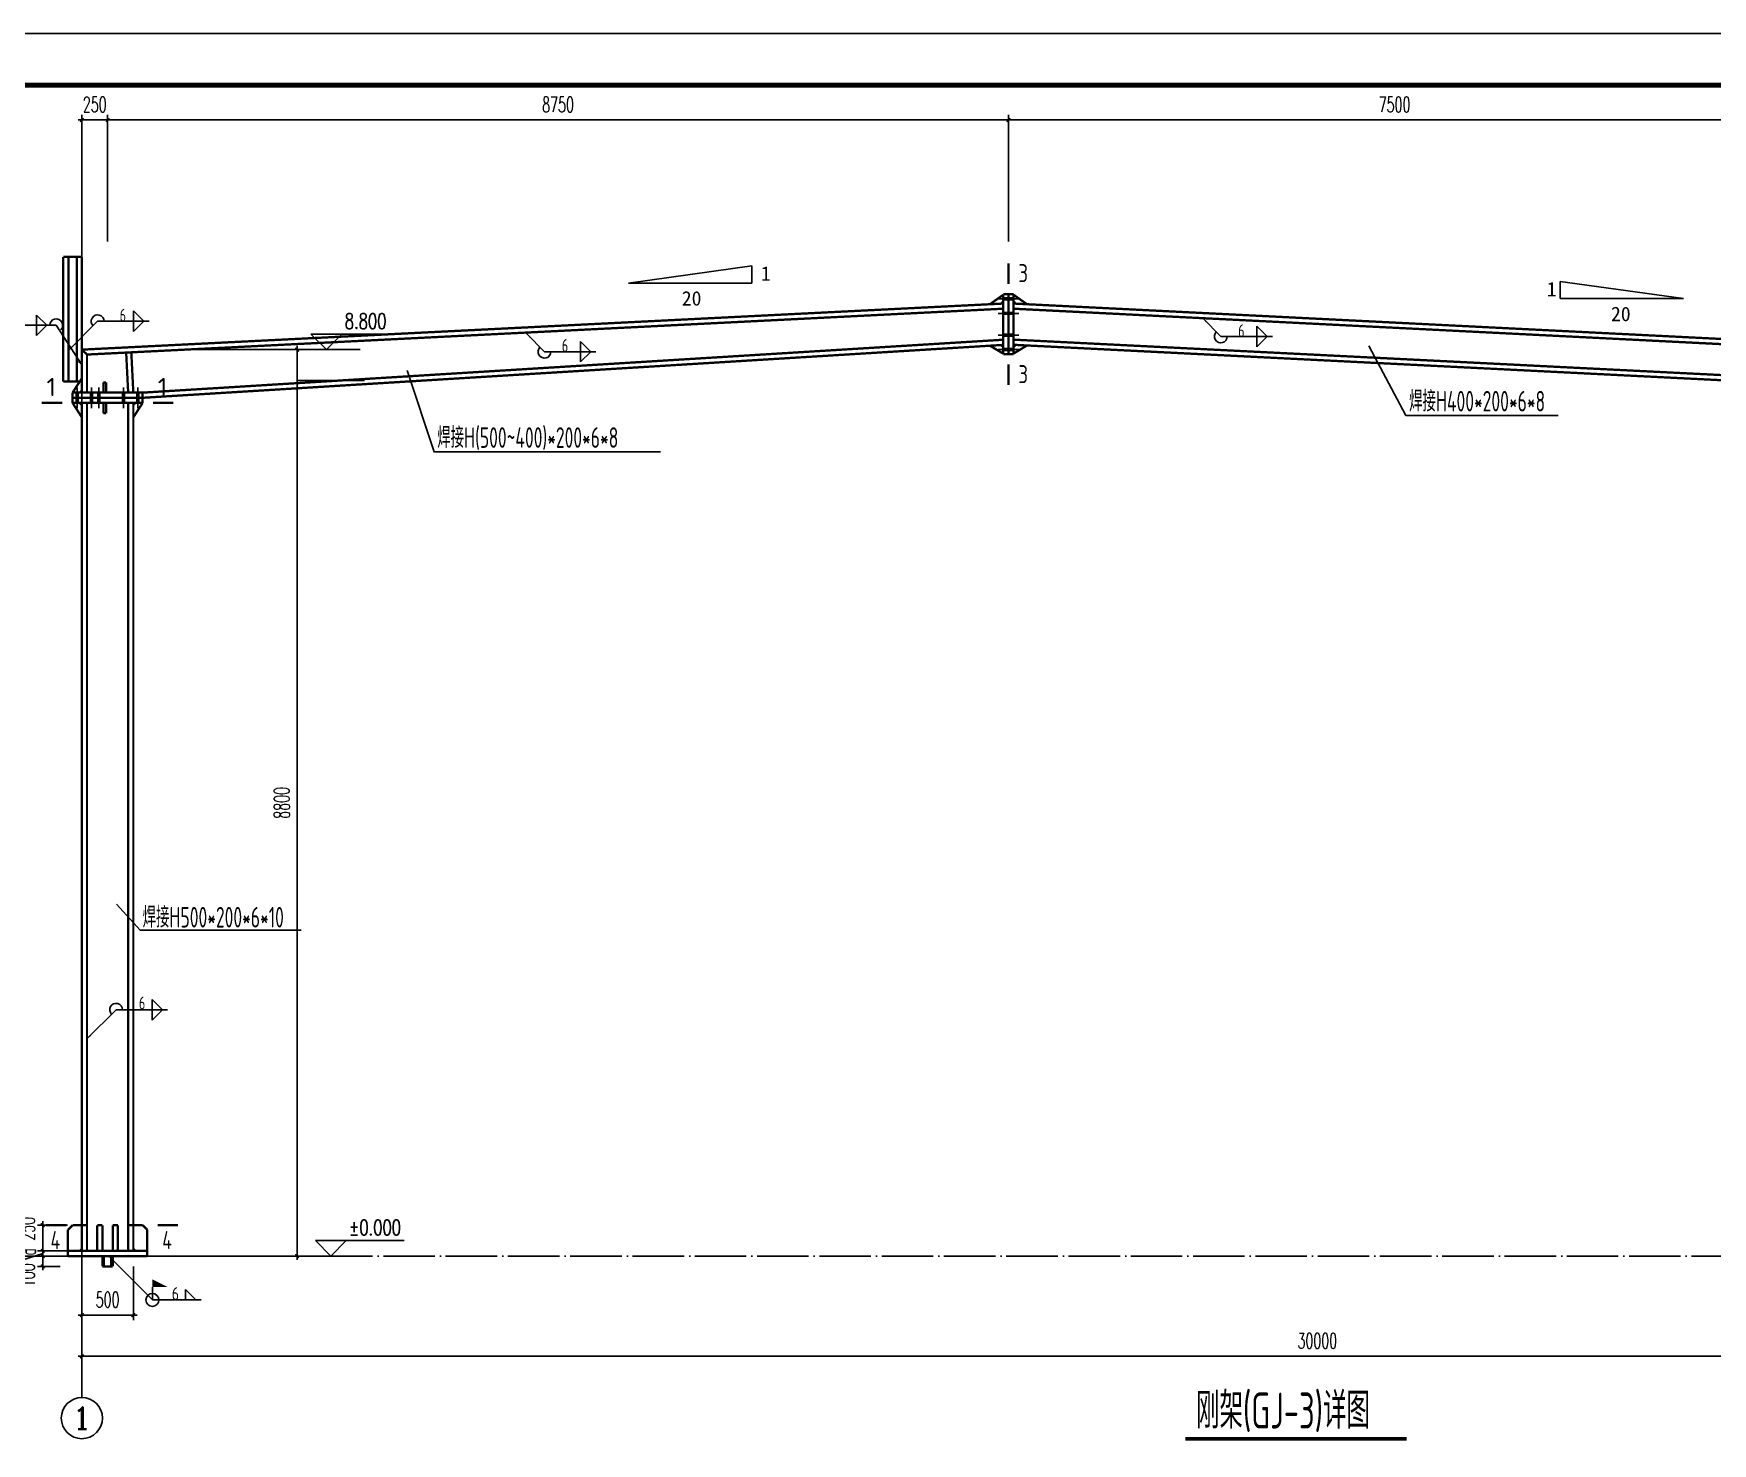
# Model space of a CAD drawing. Extents: x 14207793 to 14719554, y -1675802 to -1228715.
# Drawn here: x 14555110 to 14587723, y -1348066 to -1320692 of the extents above; entities that cross this region are included whole.
import ezdxf
from ezdxf.enums import TextEntityAlignment as Align

# ---------------------------------------------------------------- set-up
doc = ezdxf.new("R2010")
doc.units = 0
doc.header["$LTSCALE"] = 500
doc.header["$MEASUREMENT"] = 0
doc.linetypes.add('DOTE', pattern=[2.42, 2, -0.2, 0.02, -0.2])
doc.layers.get('0').update_dxf_attribs({"linetype": 'CONTINUOUS'})
doc.layers.get('DEFPOINTS').update_dxf_attribs({"color": 140, "linetype": 'CONTINUOUS'})
for name, color, linetype in [('10', 1, 'CONTINUOUS'), ('114', 2, 'CONTINUOUS'), ('116', 1, 'CONTINUOUS'), ('14', 2, 'CONTINUOUS'), ('AXIS', 3, 'CONTINUOUS'), ('AXIS_TEXT', 7, 'CONTINUOUS'), ('DIM', 3, 'CONTINUOUS'), ('DIM_ELEV', 3, 'CONTINUOUS'), ('DIM_SYMB', 3, 'CONTINUOUS'), ('DOTE', 8, 'DOTE'), ('NOTE', 70, 'CONTINUOUS'), ('PUB_TEXT', 6, 'CONTINUOUS'), ('PUB_TITLE', 4, 'CONTINUOUS'), ('TK', 4, 'CONTINUOUS'), ('柱子', 3, 'CONTINUOUS'), ('水平标注', 2, 'CONTINUOUS'), ('焊缝标注', 253, 'CONTINUOUS')]:
    doc.layers.add(name, color=color, linetype=linetype)
doc.styles.add('_TCH_AXIS', font='COMPLEX', dxfattribs={"bigfont": 'GBCBIG'})
doc.styles.add('_TCH_DIM', font='SIMPLEX', dxfattribs={"bigfont": 'GBCBIG'})
doc.styles.add('DIM_FONT', font='SIMPLEX.shx', dxfattribs={"width": 0.6})
doc.styles.add('KT', font='simhei.ttf')
doc.styles.get("Standard").update_dxf_attribs({"font": 'SYSZ.shx', "width": 0.75, "bigfont": 'SYFS.shx'})
doc.styles.add('TSSD_REIN', font='Tssdeng.shx', dxfattribs={"width": 0.65, "bigfont": 'hztxt.shx'})
doc.dimstyles.new('DIMN$0', dxfattribs={"dimtxt": 250, "dimasz": 0.8, "dimexe": 250, "dimexo": 300, "dimgap": 150, "dimtad": 1, "dimdec": 0, "dimzin": 0, "dimdsep": 46, "dimtxsty": 'DIM_FONT', "dimblk": '_DIMX', "dimcen": 0.09, "dimclrt": 7, "dimadec": 0, "dimazin": 0, "dimtfac": 1, "dimtdec": 0, "dimtix": 1, "dimtmove": 2, "dimatfit": 3, "dimldrblk": '_DIMX', "dimfxl": 0, "dimtolj": 1, "dimtzin": 0, "dimarcsym": 0})

# ---------------------------------------------------------------- blocks, each defined once
blk = doc.blocks.new('_DIMX')
blk.add_line((-150, 0), (150, 0))
at = {"const_width": 50}
blk.add_lwpolyline([(-70, -70), (70, 70)], dxfattribs=at)
blk = doc.blocks.new('*D1176')
at = {"layer": 'AXIS', "color": 3, "lineweight": -2}
for p, q in [((14556047, -1322370), (14556046, -1322370)), ((14556048, -1324729), (14556048, -1322270)), ((14556048, -1322370), (14556548, -1322370)), ((14556548, -1324729), (14556548, -1322270)), ((14556548, -1322370), (14556548, -1322370))]:
    blk.add_line(p, q, dxfattribs=at)
at = {"layer": 'DEFPOINTS', "color": 0}
for p in [(14556548, -1322370), (14556048, -1325029), (14556548, -1325029)]:
    blk.add_point(p, dxfattribs=at)
at = {"layer": 'AXIS', "color": 3, "lineweight": -2, "xscale": 0.5, "yscale": 0.5, "zscale": 0.5}
blk.add_blockref('_DIMX', (14556048, -1322370), dxfattribs=at)
at = {"layer": 'AXIS', "color": 3, "lineweight": -2, "xscale": 0.5, "yscale": 0.5, "zscale": 0.5, "rotation": 180}
blk.add_blockref('_DIMX', (14556548, -1322370), dxfattribs=at)
at = {"layer": 'AXIS', "color": 7, "insert": (14556298, -1322070), "char_height": 300, "attachment_point": 5, "style": 'DIM_FONT'}
blk.add_mtext('\\A1;250', dxfattribs=at)
blk = doc.blocks.new('*D1177')
at = {"layer": 'AXIS', "color": 3, "lineweight": -2}
for p, q in [((14556548, -1324729), (14556548, -1322270)), ((14556548, -1322370), (14574047, -1322370)), ((14574048, -1324729), (14574048, -1322270))]:
    blk.add_line(p, q, dxfattribs=at)
at = {"layer": 'DEFPOINTS', "color": 0}
for p in [(14574048, -1322370), (14556548, -1325029), (14574048, -1325029)]:
    blk.add_point(p, dxfattribs=at)
at = {"layer": 'AXIS', "color": 3, "lineweight": -2, "xscale": 0.5, "yscale": 0.5, "zscale": 0.5, "rotation": 180}
blk.add_blockref('_DIMX', (14556548, -1322370), dxfattribs=at)
at = {"layer": 'AXIS', "color": 3, "lineweight": -2, "xscale": 0.5, "yscale": 0.5, "zscale": 0.5}
blk.add_blockref('_DIMX', (14574048, -1322370), dxfattribs=at)
at = {"layer": 'AXIS', "color": 7, "insert": (14565298, -1322070), "char_height": 300, "attachment_point": 5, "style": 'DIM_FONT'}
blk.add_mtext('\\A1;8750', dxfattribs=at)
blk = doc.blocks.new('*D1178')
at = {"layer": 'AXIS', "color": 3, "lineweight": -2}
for p, q in [((14574048, -1324729), (14574048, -1322270)), ((14574048, -1322370), (14589047, -1322370)), ((14589048, -1324729), (14589048, -1322270))]:
    blk.add_line(p, q, dxfattribs=at)
at = {"layer": 'DEFPOINTS', "color": 0}
for p in [(14589048, -1322370), (14574048, -1325029), (14589048, -1325029)]:
    blk.add_point(p, dxfattribs=at)
at = {"layer": 'AXIS', "color": 3, "lineweight": -2, "xscale": 0.5, "yscale": 0.5, "zscale": 0.5, "rotation": 180}
blk.add_blockref('_DIMX', (14574048, -1322370), dxfattribs=at)
at = {"layer": 'AXIS', "color": 3, "lineweight": -2, "xscale": 0.5, "yscale": 0.5, "zscale": 0.5}
blk.add_blockref('_DIMX', (14589048, -1322370), dxfattribs=at)
at = {"layer": 'AXIS', "color": 7, "insert": (14581548, -1322070), "char_height": 300, "attachment_point": 5, "style": 'DIM_FONT'}
blk.add_mtext('\\A1;7500', dxfattribs=at)
blk = doc.blocks.new('*D1181')
at = {"layer": 'AXIS', "color": 3, "lineweight": -2}
for p, q in [((14556048, -1344708), (14556048, -1346475)), ((14604048, -1344729), (14604048, -1346475)), ((14556048, -1346375), (14604047, -1346375))]:
    blk.add_line(p, q, dxfattribs=at)
at = {"layer": 'DEFPOINTS', "color": 0}
for p in [(14556048, -1344408), (14604048, -1344429), (14604048, -1346375)]:
    blk.add_point(p, dxfattribs=at)
at = {"layer": 'AXIS', "color": 3, "lineweight": -2, "xscale": 0.5, "yscale": 0.5, "zscale": 0.5, "rotation": 180}
blk.add_blockref('_DIMX', (14556048, -1346375), dxfattribs=at)
at = {"layer": 'AXIS', "color": 3, "lineweight": -2, "xscale": 0.5, "yscale": 0.5, "zscale": 0.5}
blk.add_blockref('_DIMX', (14604048, -1346375), dxfattribs=at)
at = {"layer": 'AXIS', "color": 7, "insert": (14580048, -1346075), "char_height": 300, "attachment_point": 5, "style": 'DIM_FONT'}
blk.add_mtext('\\A1;30000', dxfattribs=at)
blk = doc.blocks.new('*D1182')
at = {"layer": 'AXIS', "color": 3, "lineweight": -2}
for p, q in [((14557048, -1344629), (14557048, -1345675)), ((14556048, -1344699), (14556048, -1345675)), ((14556048, -1345575), (14557047, -1345575))]:
    blk.add_line(p, q, dxfattribs=at)
at = {"layer": 'DEFPOINTS', "color": 0}
for p in [(14556048, -1344399), (14557048, -1344329), (14557048, -1345575)]:
    blk.add_point(p, dxfattribs=at)
at = {"layer": 'AXIS', "color": 3, "lineweight": -2, "xscale": 0.5, "yscale": 0.5, "zscale": 0.5, "rotation": 180}
blk.add_blockref('_DIMX', (14556048, -1345575), dxfattribs=at)
at = {"layer": 'AXIS', "color": 3, "lineweight": -2, "xscale": 0.5, "yscale": 0.5, "zscale": 0.5}
blk.add_blockref('_DIMX', (14557048, -1345575), dxfattribs=at)
at = {"layer": 'AXIS', "color": 7, "insert": (14556548, -1345275), "char_height": 300, "attachment_point": 5, "style": 'DIM_FONT'}
blk.add_mtext('\\A1;500', dxfattribs=at)
blk = doc.blocks.new('*D1184')
at = {"layer": 'AXIS', "color": 3, "lineweight": -2}
for p, q in [((14555768, -1343829), (14555187, -1343829)), ((14555287, -1344329), (14555287, -1343830)), ((14555678, -1344329), (14555187, -1344329))]:
    blk.add_line(p, q, dxfattribs=at)
at = {"layer": 'DEFPOINTS', "color": 0}
for p in [(14555287, -1343829), (14556068, -1343829), (14555978, -1344329)]:
    blk.add_point(p, dxfattribs=at)
at = {"layer": 'AXIS', "color": 3, "lineweight": -2, "xscale": 0.5, "yscale": 0.5, "zscale": 0.5}
for p, rotation in [((14555287, -1343829), 90), ((14555287, -1344329), 270)]:
    blk.add_blockref('_DIMX', p, dxfattribs=dict(at, rotation=rotation))
at = {"layer": 'AXIS', "color": 7, "insert": (14554987, -1343900), "char_height": 300, "attachment_point": 5, "rotation": 90, "style": 'DIM_FONT'}
blk.add_mtext('\\A1;250', dxfattribs=at)
blk = doc.blocks.new('*D1185')
at = {"layer": 'AXIS', "color": 3, "lineweight": -2}
for p, q in [((14555778, -1344329), (14555187, -1344329)), ((14555778, -1344429), (14555187, -1344429)), ((14555287, -1344329), (14555287, -1344328)), ((14555287, -1344329), (14555287, -1344429)), ((14555287, -1344430), (14555287, -1344430))]:
    blk.add_line(p, q, dxfattribs=at)
at = {"layer": 'DEFPOINTS', "color": 0}
for p in [(14555287, -1344429), (14556078, -1344329), (14556078, -1344429)]:
    blk.add_point(p, dxfattribs=at)
at = {"layer": 'AXIS', "color": 3, "lineweight": -2, "xscale": 0.5, "yscale": 0.5, "zscale": 0.5}
for p, rotation in [((14555287, -1344329), 270), ((14555287, -1344429), 90)]:
    blk.add_blockref('_DIMX', p, dxfattribs=dict(at, rotation=rotation))
at = {"layer": 'AXIS', "color": 7, "insert": (14555012, -1344347), "char_height": 300, "attachment_point": 5, "rotation": 90, "style": 'TSSD_REIN'}
blk.add_mtext('\\A1;d', dxfattribs=at)
blk = doc.blocks.new('*D1186')
at = {"layer": 'AXIS', "color": 3, "lineweight": -2}
for p, q in [((14555678, -1344429), (14555187, -1344429)), ((14555628, -1344629), (14555187, -1344629)), ((14555287, -1344429), (14555287, -1344428)), ((14555287, -1344429), (14555287, -1344629)), ((14555287, -1344630), (14555287, -1344630))]:
    blk.add_line(p, q, dxfattribs=at)
at = {"layer": 'DEFPOINTS', "color": 0}
for p in [(14555287, -1344629), (14555928, -1344629), (14555978, -1344429, -1186)]:
    blk.add_point(p, dxfattribs=at)
at = {"layer": 'AXIS', "color": 3, "lineweight": -2, "xscale": 0.5, "yscale": 0.5, "zscale": 0.5}
for p, rotation in [((14555287, -1344429), 270), ((14555287, -1344629), 90)]:
    blk.add_blockref('_DIMX', p, dxfattribs=dict(at, rotation=rotation))
at = {"layer": 'AXIS', "color": 7, "insert": (14554987, -1344802), "char_height": 300, "attachment_point": 5, "rotation": 90, "style": 'DIM_FONT'}
blk.add_mtext('\\A1;100', dxfattribs=at)
blk = doc.blocks.new('*D1187')
at = {"layer": 'AXIS', "color": 3, "lineweight": -2}
for p, q in [((14558269, -1326829), (14560330, -1326829)), ((14560230, -1344429), (14560230, -1326830)), ((14557617, -1344429), (14560330, -1344429))]:
    blk.add_line(p, q, dxfattribs=at)
at = {"layer": 'DEFPOINTS', "color": 0}
for p in [(14557969, -1326829), (14560230, -1326829), (14557317, -1344429)]:
    blk.add_point(p, dxfattribs=at)
at = {"layer": 'AXIS', "color": 3, "lineweight": -2, "xscale": 0.5, "yscale": 0.5, "zscale": 0.5}
for p, rotation in [((14560230, -1326829), 90), ((14560230, -1344429), 270)]:
    blk.add_blockref('_DIMX', p, dxfattribs=dict(at, rotation=rotation))
at = {"layer": 'AXIS', "color": 7, "insert": (14559930, -1335629), "char_height": 300, "attachment_point": 5, "rotation": 90, "style": 'DIM_FONT'}
blk.add_mtext('\\A1;8800', dxfattribs=at)

msp = doc.modelspace()

# ---------------------------------------------------------------- linework, layer by layer
at = {"layer": '10', "const_width": 45}
for points in [[(14574047.48, -1325154.2), (14574047.48, -1325554.2)], [(14574047.48, -1327515.8), (14574047.48, -1327115.8)], [(14555267.5, -1327864.05), (14555667.5, -1327864.05)], [(14557827.5, -1327864.05), (14557427.5, -1327864.05)], [(14555347.5, -1343829.2), (14555747.5, -1343829.2)], [(14557917.5, -1343829.2), (14557517.5, -1343829.2)]]:
    msp.add_lwpolyline(points, dxfattribs=at)
at = {"layer": '114'}
for p, q in [((14573847.48, -1325844.2), (14574247.48, -1325844.2)), ((14573847.48, -1326124.32), (14574247.48, -1326124.32)), ((14573847.48, -1326546.61), (14574247.48, -1326546.61)), ((14573847.48, -1326826.8), (14574247.48, -1326826.8)), ((14555957.5, -1327964.05), (14555957.5, -1327564.05)), ((14556237.5, -1327964.05), (14556237.5, -1327564.05)), ((14556377.5, -1327964.05), (14556377.5, -1327564.05)), ((14556857.5, -1327964.05), (14556857.5, -1327564.05)), ((14557137.5, -1327964.05), (14557137.5, -1327564.05))]:
    msp.add_line(p, q, dxfattribs=at)
at = {"layer": '114', "color": 1, "const_width": 70}
for points in [[(14573947.48, -1325844.2), (14574147.48, -1325844.2)], [(14573947.48, -1326124.32), (14574147.48, -1326124.32)], [(14573947.48, -1326546.61), (14574147.48, -1326546.61)], [(14573947.48, -1326826.8), (14574147.48, -1326826.8)], [(14555957.5, -1327864.05), (14555957.5, -1327664.05)], [(14556237.5, -1327864.05), (14556237.5, -1327664.05)], [(14556377.5, -1327864.05), (14556377.5, -1327664.05)], [(14556857.5, -1327864.05), (14556857.5, -1327664.05)], [(14557137.5, -1327864.05), (14557137.5, -1327664.05)]]:
    msp.add_lwpolyline(points, dxfattribs=at)
at = {"layer": '116', "const_width": 45}
for points in [[(14556447.5, -1344429.2), (14556447.5, -1344629.2)], [(14556447.5, -1344629.2), (14556647.5, -1344629.2)], [(14556477.5, -1344429.2), (14556477.5, -1344629.2)], [(14556617.5, -1344429.2), (14556617.5, -1344629.2)], [(14556647.5, -1344429.2), (14556647.5, -1344629.2)]]:
    msp.add_lwpolyline(points, dxfattribs=at)
at = {"layer": '14', "const_width": 45}
for points in [[(14573687.8, -1325947.18), (14573947.48, -1325764.2)], [(14573907.53, -1325936.2), (14573687.8, -1325947.18)], [(14573947.48, -1325894.2), (14573907.53, -1325936.2)], [(14573947.48, -1325754.2), (14574047.48, -1325754.2)], [(14573947.48, -1326915.8), (14573947.48, -1325754.2)], [(14573947.48, -1325764.2), (14573947.48, -1325894.2)], [(14574047.48, -1325754.2), (14574047.48, -1326915.8)], [(14574047.48, -1325754.2), (14574147.48, -1325754.2)], [(14574047.48, -1326915.8), (14574047.48, -1325754.2)], [(14574147.48, -1325754.2), (14574147.48, -1326915.8)], [(14574147.48, -1325764.2), (14574407.16, -1325947.19)], [(14574147.48, -1325894.2), (14574147.48, -1325764.2)], [(14574187.43, -1325936.2), (14574147.48, -1325894.2)], [(14574407.16, -1325947.19), (14574187.43, -1325936.2)], [(14556047.5, -1326829.2), (14556147.5, -1326924.32)], [(14556047.5, -1327664.05), (14556047.5, -1326829.2)], [(14556147.5, -1326924.32), (14556147.5, -1327664.05)], [(14556908.61, -1326886.27), (14557008.36, -1326881.28)], [(14556947.5, -1327664.05), (14556908.61, -1326886.27)], [(14557008.36, -1326881.28), (14557047.5, -1327664.05)], [(14573687.97, -1326752.75), (14573907.55, -1326739.25)], [(14573947.48, -1326906.8), (14573687.97, -1326752.75)], [(14573907.55, -1326739.25), (14573947.48, -1326776.8)], [(14573947.48, -1326776.8), (14573947.48, -1326906.8)], [(14574047.48, -1326915.8), (14573947.48, -1326915.8)], [(14574147.48, -1326915.8), (14574047.48, -1326915.8)], [(14574147.48, -1326775.2), (14574187.43, -1326737.2)], [(14574407.16, -1326748.18), (14574147.48, -1326905.2)], [(14574147.48, -1326905.2), (14574147.48, -1326775.2)], [(14574187.43, -1326737.2), (14574407.16, -1326748.18)], [(14555867.5, -1327664.05), (14556047.5, -1327384.05)], [(14556007.5, -1327664.05), (14555867.5, -1327664.05)], [(14555867.5, -1327764.05), (14555867.5, -1327664.05)], [(14555867.5, -1327664.05), (14557227.5, -1327664.05)], [(14556047.5, -1327624.05), (14556007.5, -1327664.05)], [(14556047.5, -1327384.05), (14556047.5, -1327624.05)], [(14556147.5, -1327664.05), (14556047.5, -1327664.05)], [(14556467.5, -1327464.05), (14556517.5, -1327464.05)], [(14556467.5, -1327664.05), (14556467.5, -1327464.05)], [(14556517.5, -1327664.05), (14556467.5, -1327664.05)], [(14556517.5, -1327464.05), (14556517.5, -1327664.05)], [(14557047.5, -1327664.05), (14556947.5, -1327664.05)], [(14557227.5, -1327664.05), (14557227.5, -1327764.05)], [(14557227.5, -1327764.05), (14555867.5, -1327764.05)], [(14555867.5, -1327864.05), (14555867.5, -1327764.05)], [(14555867.5, -1327764.05), (14557227.5, -1327764.05)], [(14555867.5, -1327864.05), (14556007.5, -1327864.05)], [(14556047.5, -1328144.05), (14555867.5, -1327864.05)], [(14557227.5, -1327864.05), (14555867.5, -1327864.05)], [(14556007.5, -1327864.05), (14556047.5, -1327904.05)], [(14556047.5, -1327904.05), (14556047.5, -1328144.05)], [(14556517.5, -1327864.05), (14556467.5, -1327864.05)], [(14556467.5, -1327864.05), (14556467.5, -1328064.05)], [(14556517.5, -1328064.05), (14556517.5, -1327864.05)], [(14557047.5, -1327904.05), (14557087.5, -1327864.05)], [(14557227.5, -1327864.05), (14557047.5, -1328144.05)], [(14557047.5, -1328144.05), (14557047.5, -1327904.05)], [(14557087.5, -1327864.05), (14557227.5, -1327864.05)], [(14557227.5, -1327764.05), (14557227.5, -1327864.05)], [(14556467.5, -1328064.05), (14556517.5, -1328064.05)], [(14555777.5, -1343919.2), (14555867.5, -1343829.2)], [(14555777.5, -1344329.2), (14555777.5, -1343919.2)], [(14555867.5, -1343829.2), (14556047.5, -1343829.2)], [(14556047.5, -1343829.2), (14556147.5, -1343829.2)], [(14556047.5, -1344329.2), (14556047.5, -1343829.2)], [(14556047.5, -1343829.2), (14556047.5, -1344289.2)], [(14556147.5, -1343829.2), (14556147.5, -1344329.2)], [(14556347.5, -1343829.2), (14556447.5, -1343829.2)], [(14556347.5, -1344329.2), (14556347.5, -1343829.2)], [(14556447.5, -1343829.2), (14556447.5, -1344329.2)], [(14556647.5, -1343829.2), (14556747.5, -1343829.2)], [(14556647.5, -1344329.2), (14556647.5, -1343829.2)], [(14556747.5, -1343829.2), (14556747.5, -1344329.2)], [(14556947.5, -1343829.2), (14557047.5, -1343829.2)], [(14556947.5, -1344329.2), (14556947.5, -1343829.2)], [(14557047.5, -1343829.2), (14557047.5, -1344329.2)], [(14557227.5, -1343829.2), (14557047.5, -1343829.2)], [(14557047.5, -1343829.2), (14557047.5, -1344289.2)], [(14557317.5, -1343919.2), (14557227.5, -1343829.2)], [(14557317.5, -1344329.2), (14557317.5, -1343919.2)], [(14556007.5, -1344329.2), (14555777.5, -1344329.2)], [(14555777.5, -1344329.2), (14557317.5, -1344329.2)], [(14555777.5, -1344429.2), (14555777.5, -1344329.2)], [(14556047.5, -1344289.2), (14556007.5, -1344329.2)], [(14556147.5, -1344329.2), (14556047.5, -1344329.2)], [(14556447.5, -1344329.2), (14556347.5, -1344329.2)], [(14556747.5, -1344329.2), (14556647.5, -1344329.2)], [(14557047.5, -1344329.2), (14556947.5, -1344329.2)], [(14557047.5, -1344289.2), (14557087.5, -1344329.2)], [(14557087.5, -1344329.2), (14557317.5, -1344329.2)], [(14557317.5, -1344329.2), (14557317.5, -1344429.2)], [(14557317.5, -1344429.2), (14555777.5, -1344429.2)]]:
    msp.add_lwpolyline(points, dxfattribs=at)
at = {"layer": 'AXIS'}
msp.add_line((14556047.5, -1345030.03, -14.07), (14556047.5, -1347174.54), dxfattribs=at)
msp.add_circle((14556047.5, -1347574.54), 400, dxfattribs=at)
at = {"layer": 'DIM'}
for p, q in [((14569060.78, -1325201.82), (14566666.4, -1325535.7)), ((14569060.78, -1325535.7), (14569060.78, -1325201.82)), ((14566666.4, -1325535.7), (14569060.78, -1325535.7)), ((14584767.16, -1325838.82), (14584767.16, -1325504.94)), ((14584767.16, -1325504.94), (14587161.55, -1325838.82)), ((14587161.55, -1325838.82), (14584767.16, -1325838.82))]:
    msp.add_line(p, q, dxfattribs=at)
for points in [[(14581046.11, -1326757.28), (14581768.61, -1328107.28), (14581768.61, -1328107.28), (14584726.12, -1328107.28)], [(14562369.35, -1327235.98), (14562889.34, -1328813.43), (14562889.34, -1328813.43), (14567286.85, -1328813.43)], [(14556721.14, -1337594.69), (14557177.43, -1338101.43), (14557177.43, -1338101.43), (14560308.48, -1338101.43)]]:
    msp.add_lwpolyline(points, dxfattribs=at)
at = {"layer": 'DIM_ELEV'}
for p, q in [((14560798.64, -1326829.2), (14560498.64, -1326529.2)), ((14560498.64, -1326529.2), (14562224.64, -1326529.2)), ((14560798.64, -1326829.2), (14561098.64, -1326529.2)), ((14560144.61, -1326829.2), (14561452.66, -1326829.2)), ((14560229.78, -1327429.2), (14561537.83, -1327429.2)), ((14560883.8, -1344428.7), (14560583.8, -1344128.7)), ((14560583.8, -1344128.7), (14562309.8, -1344128.7)), ((14560883.8, -1344428.7), (14561183.8, -1344128.7)), ((14560229.78, -1344428.7), (14561537.83, -1344428.7))]:
    msp.add_line(p, q, dxfattribs=at)
at = {"layer": 'DIM_SYMB', "const_width": 70}
msp.add_lwpolyline([(14577480.98, -1347978.58), (14581782.28, -1347978.58)], dxfattribs=at)
at = {"layer": 'DOTE'}
for p, q in [((14556047.5, -1324729.16), (14556047.5, -1345829.14)), ((14605255, -1344429.2), (14554355, -1344429.2))]:
    msp.add_line(p, q, dxfattribs=at)
at = {"layer": 'NOTE'}
msp.add_lwpolyline([(14555287.5, -1344379.2), (14554739.99, -1344556.69), (14554739.99, -1345521.69)], dxfattribs=at)
at = {"layer": 'PUB_TITLE'}
msp.add_lwpolyline([(14551855, -1362692.5), (14611255, -1362692.5), (14611255, -1320692.5), (14551855, -1320692.5)], close=True, dxfattribs=at)
at = {"layer": 'PUB_TITLE', "const_width": 100}
msp.add_lwpolyline([(14554355, -1361692.5), (14610255, -1361692.5), (14610255, -1321692.5), (14554355, -1321692.5)], close=True, dxfattribs=at)
at = {"layer": '柱子', "const_width": 45}
for points in [[(14555687.5, -1325029.2), (14556047.5, -1325029.2)], [(14555687.5, -1325029.2), (14555787.5, -1325029.2)], [(14555687.5, -1327448.04), (14555687.5, -1325029.2)], [(14555787.5, -1327448.04), (14555787.5, -1325029.2)], [(14555947.5, -1325029.2), (14556047.5, -1325029.2)], [(14555947.5, -1327448.04), (14555947.5, -1325029.2)], [(14556047.5, -1327448.04), (14556047.5, -1325029.2)], [(14556047.5, -1326829.2), (14573947.48, -1325934.2)], [(14556147.5, -1326924.32), (14573947.48, -1326034.33)], [(14574147.48, -1325934.2), (14588847.75, -1326669.21)], [(14574147.48, -1326034.33), (14588842.75, -1326769.09)], [(14557227.5, -1327664.05), (14573947.48, -1326636.61)], [(14574147.48, -1326635.07), (14588812.79, -1327368.34)], [(14557227.5, -1327764.24), (14573947.48, -1326736.8)], [(14574147.48, -1326735.2), (14588807.8, -1327468.22)], [(14555687.5, -1327448.04), (14556047.5, -1327448.04)], [(14556047.5, -1327864.05), (14556147.5, -1327864.05)], [(14556047.5, -1344329.2), (14556047.5, -1327864.05)], [(14556147.5, -1344329.2), (14556147.5, -1327864.05)], [(14556947.5, -1327864.05), (14557047.5, -1327864.05)], [(14556947.5, -1344329.2), (14556947.5, -1327864.05)], [(14557047.5, -1344329.2), (14557047.5, -1327864.05)]]:
    msp.add_lwpolyline(points, dxfattribs=at)
at = {"layer": '焊缝标注'}
for p, q in [((14555549.74, -1326356.53), (14554759.98, -1326356.53)), ((14555167.24, -1326356.53), (14555167.24, -1326156.53)), ((14555367.24, -1326356.53), (14555167.24, -1326156.53)), ((14555167.24, -1326356.53), (14555167.24, -1326556.53)), ((14555367.24, -1326356.53), (14555167.24, -1326556.53)), ((14556047.5, -1327126.12), (14555549.74, -1326356.53)), ((14555787.5, -1326843.33), (14556353.41, -1326277.87)), ((14556353.41, -1326277.87), (14557353.41, -1326277.87)), ((14557053.41, -1326277.87), (14557053.41, -1326077.87)), ((14557053.41, -1326077.87), (14557253.41, -1326277.87)), ((14557053.41, -1326277.87), (14557053.41, -1326477.87)), ((14557053.41, -1326477.87), (14557253.41, -1326277.87)), ((14577821.3, -1326218.02), (14578173.86, -1326572.55)), ((14578873.86, -1326572.55), (14578873.86, -1326372.55)), ((14578873.86, -1326372.55), (14579073.86, -1326572.55)), ((14564682.79, -1326514.36), (14565035.35, -1326868.89)), ((14565735.35, -1326868.89), (14565735.35, -1326668.89)), ((14565735.35, -1326668.89), (14565935.35, -1326868.89)), ((14578173.86, -1326572.55), (14579173.86, -1326572.55)), ((14578873.86, -1326572.55), (14578873.86, -1326772.55)), ((14578873.86, -1326772.55), (14579073.86, -1326572.55)), ((14565035.35, -1326868.89), (14566035.35, -1326868.89)), ((14565735.35, -1326868.89), (14565735.35, -1327068.89)), ((14565735.35, -1327068.89), (14565935.35, -1326868.89)), ((14556147.5, -1340212.91), (14556713.41, -1339647.45)), ((14556713.41, -1339647.45), (14557713.41, -1339647.45)), ((14557413.41, -1339647.45), (14557413.41, -1339447.45)), ((14557413.41, -1339447.45), (14557613.41, -1339647.45)), ((14557413.41, -1339647.45), (14557413.41, -1339847.45)), ((14557413.41, -1339847.45), (14557613.41, -1339647.45)), ((14556572.5, -1344429.2), (14557418.66, -1345280.09)), ((14557418.66, -1345280.09), (14557418.66, -1345030.09)), ((14557418.66, -1345280.09), (14558363.66, -1345280.09)), ((14558063.66, -1345280.09), (14558063.66, -1345080.09)), ((14558063.66, -1345080.09), (14558263.66, -1345280.09))]:
    msp.add_line(p, q, dxfattribs=at)
msp.add_circle((14557418.66, -1345280.09), 125, dxfattribs=at)
for centre, start, end in [((14555549.74, -1326356.53), 314.931548, 180.000005), ((14556353.41, -1326277.87), 0, 224.977194), ((14578173.86, -1326572.55), 134.840249, 0), ((14565035.35, -1326868.89), 134.84028, 0), ((14556713.41, -1339647.45), 0, 224.977194)]:
    msp.add_arc(centre, 125, start, end, dxfattribs=at)
for points in [[(14577821.3, -1326218.02), (14577881.18, -1326299.5), (14577902.45, -1326278.35)], [(14564682.79, -1326514.36), (14564742.66, -1326595.84), (14564763.93, -1326574.68)], [(14555787.5, -1326843.33), (14555868.84, -1326783.26), (14555847.64, -1326762.04)], [(14556047.5, -1327126.12), (14555987.49, -1327044.73), (14555966.25, -1327065.92)], [(14556147.5, -1340212.91), (14556228.84, -1340152.84), (14556207.64, -1340131.62)], [(14557418.66, -1345030.09), (14557718.66, -1345030.09), (14557418.66, -1344880.09)]]:
    msp.add_solid(points, dxfattribs=at)

# ---------------------------------------------------------------- texts
at = {"layer": '10'}
for s, width, p, p2 in [('3', 0.809993, (14574239.48, -1325518.7), (14574428.48, -1325518.7)), ('3', 0.809993, (14574239.48, -1327480.3), (14574428.48, -1327480.3)), ('1', 2.267999, (14555359.5, -1327728.55), (14555548.5, -1327728.55)), ('1', 2.267999, (14557519.5, -1327728.55), (14557708.5, -1327728.55)), ('4', 0.756, (14555439.5, -1344293.7), (14555628.5, -1344293.7)), ('4', 0.756, (14557609.5, -1344293.7), (14557798.5, -1344293.7))]:
    msp.add_text(s, height=350, dxfattribs=dict(at, width=width)).set_placement(p, p2, align=Align.FIT)
at = {"layer": 'AXIS_TEXT', "style": '_TCH_AXIS', "width": 2}
msp.add_text('1', height=425.18, dxfattribs=at).set_placement((14555865.28, -1347787.14), (14556229.72, -1347787.14), align=Align.FIT)
at = {"layer": 'DIM', "style": 'TSSD_REIN', "width": 0.65}
for s, p in [('焊接H400*200*6*8', (14581831.12, -1328029.83)), ('焊接H(500~400)*200*6*8', (14562951.85, -1328735.98)), ('焊接H500*200*6*10', (14557228.48, -1338049.28))]:
    msp.add_text(s, height=400, dxfattribs=at).set_placement(p)
at = {"layer": 'PUB_TEXT', "style": '_TCH_DIM', "width": 0.705882}
for s, p in [('8.800', (14561154.64, -1326424.2)), ('%%P0.000', (14561239.8, -1344023.7))]:
    msp.add_text(s, height=297.5, dxfattribs=at).set_placement(p)
at = {"layer": 'TK', "style": 'KT'}
for s, p in [('1', (14569239.32, -1325492.4)), ('20', (14567702.61, -1325973.21)), ('1', (14584504.79, -1325795.51)), ('20', (14585753.58, -1326276.33))]:
    msp.add_text(s, height=280, dxfattribs=at).set_placement(p)
at = {"layer": '水平标注', "style": 'TSSD_REIN', "width": 0.65}
msp.add_text('刚架(GJ-3)详图', height=700, dxfattribs=at).set_placement((14577692.5, -1347777.5))
at = {"layer": '焊缝标注'}
for width, p, p2 in [(0.791537, (14556783.41, -1326285.37), (14556905.91, -1326285.37)), (0.791523, (14578511.37, -1326587.56), (14578633.86, -1326587.56)), (0.791533, (14565372.85, -1326873.89), (14565495.35, -1326873.89)), (0.791537, (14557157.26, -1339640.48), (14557279.76, -1339640.48)), (0.904614, (14557796.16, -1345282.59), (14557936.16, -1345282.59))]:
    msp.add_text('6', height=250, dxfattribs=dict(at, width=width)).set_placement(p, p2, align=Align.FIT)

# ---------------------------------------------------------------- dimensions: what is measured, and where the dimension line sits
at = {"layer": 'AXIS'}
for base, p1, p2, text, picture, middle in [((14556547.5, -1322370), (14556047.5, -1325029.2), (14556547.5, -1325029.2), '250', '*D1176', (14556297.5, -1322070)), ((14574047.5, -1322370), (14556547.5, -1325029.2), (14574047.5, -1325029.2), '8750', '*D1177', (14565297.5, -1322070)), ((14589047.5, -1322370), (14574047.5, -1325029.2), (14589047.5, -1325029.2), '7500', '*D1178', (14581547.5, -1322070)), ((14557047.5, -1345574.73), (14556047.5, -1344398.77), (14557047.5, -1344329.16), '500', '*D1182', (14556547.5, -1345274.73)), ((14604047.5, -1346374.52), (14556047.5, -1344408.27), (14604047.5, -1344429.2), '30000', '*D1181', (14580047.5, -1346074.52))]:
    dim = msp.add_linear_dim(base=base, p1=p1, p2=p2, text=text, dimstyle='DIMN$0', override={"dimtxt": 300, "dimasz": 0.5, "dimexe": 100, "dimdle": 0.6, "dimclrd": 3, "dimclre": 3, "dimtfac": 3.036}, dxfattribs=at)
    dim.commit()
    dim.dimension.update_dxf_attribs({"geometry": picture, "text_midpoint": middle})
dim = msp.add_linear_dim(base=(14560229.78, -1326829.2), p1=(14557317.5, -1344429.2), p2=(14557968.9, -1326829.2), angle=90, text='8800', dimstyle='DIMN$0', override={"dimtxt": 300, "dimasz": 0.5, "dimexe": 100, "dimdle": 0.6, "dimclrd": 3, "dimclre": 3, "dimtfac": 3.036}, dxfattribs=at)
dim.commit()
dim.dimension.update_dxf_attribs({"geometry": '*D1187', "text_midpoint": (14559929.78, -1335629.2)})
for base, p1, p2, text, override, picture, middle in [((14555287.5, -1343829.2), (14555977.5, -1344329.2), (14556067.5, -1343829.2), '250', {"dimtxt": 300, "dimasz": 0.5, "dimexe": 100, "dimdle": 0.6, "dimclrd": 3, "dimclre": 3, "dimtfac": 3.036}, '*D1184', (14554987.5, -1343899.83)), ((14555287.5, -1344429.2), (14556077.5, -1344329.2), (14556077.5, -1344429.2), 'd', {"dimtxt": 300, "dimasz": 0.5, "dimexe": 100, "dimtxsty": 'TSSD_REIN', "dimdle": 0.6, "dimclrd": 3, "dimclre": 3, "dimtfac": 3.036}, '*D1185', (14555012.5, -1344347.33)), ((14555287.5, -1344629.2, 1186), (14555977.5, -1344429.2), (14555927.5, -1344629.2, 1186), '100', {"dimtxt": 300, "dimasz": 0.5, "dimexe": 100, "dimdle": 0.6, "dimclrd": 3, "dimclre": 3, "dimtfac": 3.036}, '*D1186', (14554987.5, -1344801.7, 1186))]:
    dim = msp.add_linear_dim(base=base, p1=p1, p2=p2, angle=90, text=text, dimstyle='DIMN$0', override=override, dxfattribs=at)
    dim.commit()
    dim.dimension.update_dxf_attribs({"geometry": picture, "text_midpoint": middle, "dimtype": 160})

doc.saveas('drawing.dxf')
